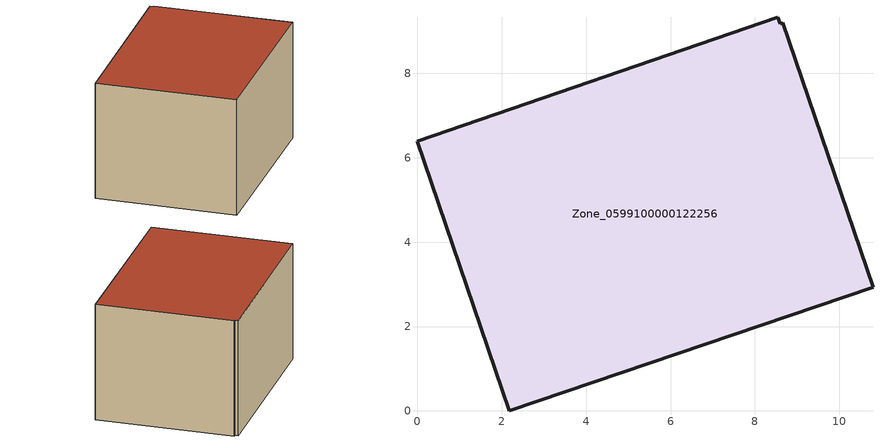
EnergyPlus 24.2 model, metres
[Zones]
Zone_0599100000122256
 floor ground (C_G): 8.54,9.34 8.6,9.18 8.66,9.21 10.8,2.93 2.18,0 0,6.39 z0
 wall outside (C_F): 8.54,9.34 0,6.39 2.18,0 10.8,2.93 8.66,9.21 8.6,9.18 8.54,9.34 z0:5.78
 roof outside (C_R): 8.6,9.18 8.54,9.34 0,6.39 2.18,0 10.8,2.93 8.66,9.21 z5.78
[BUILDING]
Pand.0599100000122256: North Axis=0; Terrain=City; Loads Convergence Tolerance Value=0.04; Temperature Convergence Tolerance Value=0.4; Solar Distribution=FullExterior; Maximum Number of Warmup Days=25; Minimum Number of Warmup Days=1
[Site:Location]
Rotterdam.The.Hague.AP_ZH_NLD Design_Conditions: Latitude=51.96; Longitude=4.45; Time Zone=1; Elevation=-4.5
[SITE:GROUNDTEMPERATURE:BUILDINGSURFACE]
18, 18, 18, 18, 18, 18, 18, 18, 18, 18, 18, 18
[MATERIAL] Thermal Absorptance=0.9; Solar Absorptance=0.7; Visible Absorptance=0.7
Name | Roughness | Thickness | Conductivity | Density | Specific Heat
G.TC.1946-1964 | MediumSmooth | 0.15 | 1 | 540 | 1210
F.TC.1946-1964 | Rough | 0.3 | 0.857143 | 1920 | 840
R.TC.1946-1964 | MediumRough | 0.2 | 0.235294 | 1500 | 1000
[CONSTRUCTION]
C_G: G.TC.1946-1964
C_F: F.TC.1946-1964
C_R: R.TC.1946-1964
[ZONE]
Zone_0599100000122256: Type=1; Multiplier=1; Ceiling Height=Autocalculate; Volume=Autocalculate; Floor Area=autocalculate; Part of Total Floor Area=Yes
[ZONEINFILTRATION:DESIGNFLOWRATE]
Infil_Zone_0599100000122256: Zone or ZoneList or Space or SpaceList=Zone_0599100000122256; Schedule=AlwaysOn; Design Flow Rate Calculation Method=Flow/Area; Flow Rate per Floor Area=0.003; Constant Term Coefficient=1; Temperature Term Coefficient=0; Velocity Term Coefficient=0; Velocity Squared Term Coefficient=0
[HVACTEMPLATE:ZONE:IDEALLOADSAIRSYSTEM]
Zone_0599100000122256: Maximum Heating Supply Air Temperature=50; Minimum Cooling Supply Air Temperature=13; Maximum Heating Supply Air Humidity Ratio=0.0156; Minimum Cooling Supply Air Humidity Ratio=0.0077; Heating Limit=NoLimit; Cooling Limit=NoLimit; Dehumidification Control Type=ConstantSensibleHeatRatio; Cooling Sensible Heat Ratio=0.7; Dehumidification Setpoint=60; Humidification Control Type=None; Humidification Setpoint=30; Outdoor Air Method=None; Outdoor Air Flow Rate per Person=0.00944; Outdoor Air Flow Rate per Zone Floor Area=0; Outdoor Air Flow Rate per Zone=0; Demand Controlled Ventilation Type=None; Outdoor Air Economizer Type=NoEconomizer; Heat Recovery Type=None; Sensible Heat Recovery Effectiveness=0.7; Latent Heat Recovery Effectiveness=0.65
[ZONECONTROL:THERMOSTAT]
ThermostatControl_Zone_0599100000122256: Zone or ZoneList=Zone_0599100000122256; Control Type Schedule=DualSetpointControlType; Control 1=Thermostat_Zone_0599100000122256; Temperature Difference Between Cutout And Setpoint=0
[THERMOSTATSETPOINT:DUALSETPOINT]
Thermostat_Zone_0599100000122256: Heating Setpoint Temperature Schedule=HeatingSetpoint_Zone_0599100000122256; Cooling Setpoint Temperature Schedule=CoolingSetpoint_Zone_0599100000122256
[SCHEDULE:COMPACT]
HeatingSetpoint_Zone_0599100000122256: Through: 12/31, For: AllDays, Until: 24:00, 21
CoolingSetpoint_Zone_0599100000122256: Through: 12/31, For: AllDays, Until: 24:00, 24
DualSetpointControlType: Through: 12/31, For: AllDays, Until: 24:00, 4
AlwaysOn: Through: 12/31, For: AllDays, Until: 24:00, 1
